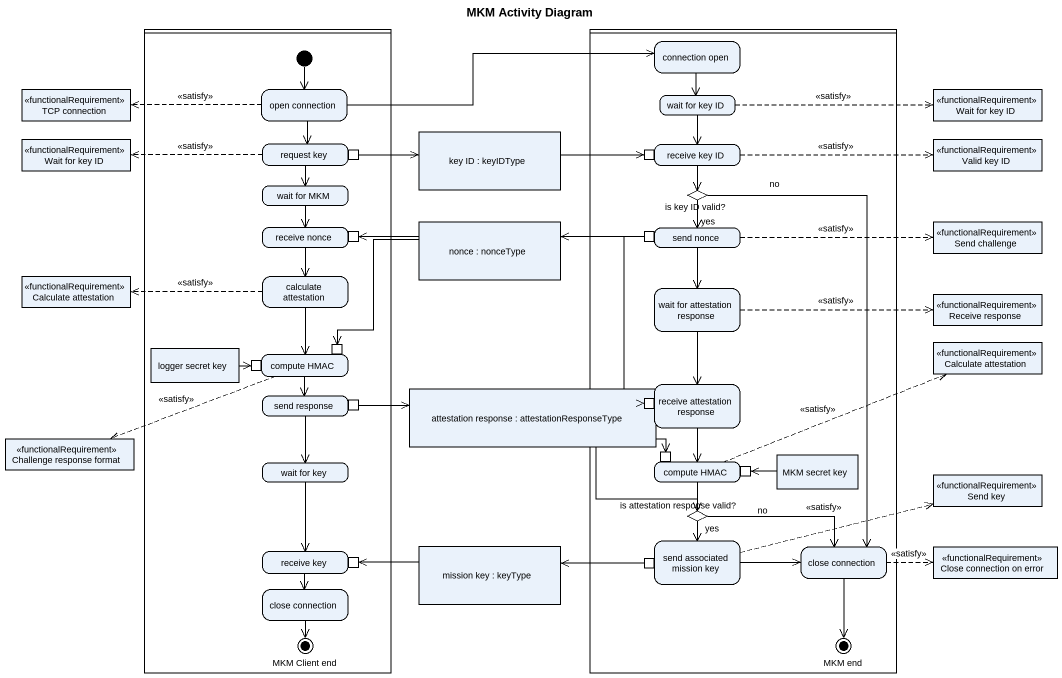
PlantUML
@startuml
title MKM Activity Diagram
hide empty description
state " " as lane1 <<partition>> {
  state "open connection" as open_connection
  state "request key" as request_key {
    state pin1 <<outputPin>>
  }
  state "wait for MKM" as wait_for_MKM
  state "receive nonce" as receive_nonce {
    state pin3 <<inputPin>>
  }
  state "calculate attestation" as calculate_attestation
  state "logger secret key" as logger_secret_key <<object>>
  state "compute HMAC" as compute_HMAC {
    state pin5 <<inputPin>>
    state pin6 <<inputPin>>
  }
  state "send response" as send_response {
    state pin7 <<outputPin>>
  }
  state "wait for key" as wait_for_key
  state "receive key" as receive_key {
    state pin11 <<inputPin>>
  }
  state "close connection" as close_connection_2
  state "MKM Client end" as MKM_Client_end <<end>>
  [*] --> open_connection
}
state " " as lane2 <<partition>> {
  state "connection open" as connection_open
  state "wait for key ID" as wait_for_key_ID
  state "receive key ID" as receive_key_ID {
    state pin2 <<inputPin>>
  }
  state "is key ID valid?" as is_key_ID_valid <<choice>>
  state "send nonce" as send_nonce {
    state pin4 <<outputPin>>
  }
  state "wait for attestation response" as wait_for_attestation
  state "receive attestation response" as receive_attestation_response {
    state pin8 <<inputPin>>
  }
  state "compute HMAC" as compute_HMAC_2 {
    state pin9 <<inputPin>>
    state pin10 <<inputPin>>
  }
  state "MKM secret key" as MKM_secret_key <<object>>
  state "send associated mission key" as send_associated_mission_key {
    state pin12 <<outputPin>>
  }
  state "is attestation response valid?" as is_attestation_response <<choice>>
  state "close connection" as close_connection
  state "MKM end" as MKM_end <<end>>
}
state "TCP connection" as TCP_connection <<functionalRequirement>>
state "Wait for key ID" as Wait_for_key_ID <<functionalRequirement>>
state "Wait for key ID" as Wait_for_key_ID_2 <<functionalRequirement>>
state "key ID : keyIDType" as key_ID <<object>>
state "Valid key ID" as Valid_key_ID <<functionalRequirement>>
state "nonce : nonceType" as nonce <<object>>
state "Send challenge" as Send_challenge <<functionalRequirement>>
state "Calculate attestation" as Calculate_attestation <<functionalRequirement>>
state "Receive response" as Receive_response <<functionalRequirement>>
state "Calculate attestation" as Calculate_attestation_2 <<functionalRequirement>>
state "attestation response : attestationResponseType" as attestation_response <<object>>
state "Challenge response format" as Challenge_response_format <<functionalRequirement>>
state "Send key" as Send_key <<functionalRequirement>>
state "mission key : keyType" as mission_key <<object>>
state "Close connection on error" as Close_connection_on_error <<functionalRequirement>>
connection_open --> wait_for_key_ID
open_connection -right-> connection_open
open_connection -left[dashed]-> TCP_connection : <<satisfy>>
open_connection --> request_key
wait_for_key_ID -right[dashed]-> Wait_for_key_ID : <<satisfy>>
wait_for_key_ID --> receive_key_ID
request_key -left[dashed]-> Wait_for_key_ID_2 : <<satisfy>>
request_key --> wait_for_MKM
pin1 -right-> key_ID
key_ID -right-> pin2
receive_key_ID -right[dashed]-> Valid_key_ID : <<satisfy>>
receive_key_ID --> is_key_ID_valid
wait_for_MKM --> receive_nonce
is_key_ID_valid --> send_nonce : yes
is_key_ID_valid --> close_connection : no
receive_nonce --> calculate_attestation
nonce -left-> pin3
nonce --> pin5
pin4 -left-> nonce
pin4 --> pin9
send_nonce -right[dashed]-> Send_challenge : <<satisfy>>
send_nonce --> wait_for_attestation
calculate_attestation -left[dashed]-> Calculate_attestation : <<satisfy>>
calculate_attestation --> compute_HMAC
wait_for_attestation -right[dashed]-> Receive_response : <<satisfy>>
wait_for_attestation --> receive_attestation_response
logger_secret_key -right-> pin6
compute_HMAC --> send_response
compute_HMAC -left[dashed]-> Challenge_response_format : <<satisfy>>
receive_attestation_response --> compute_HMAC_2
send_response --> wait_for_key
pin7 -right-> attestation_response
attestation_response -right-> pin8
attestation_response -right-> is_attestation_response
wait_for_key --> receive_key
compute_HMAC_2 -right[dashed]-> Calculate_attestation_2 : <<satisfy>>
compute_HMAC_2 --> is_attestation_response
MKM_secret_key -left-> pin10
send_associated_mission_key -right[dashed]-> Send_key : <<satisfy>>
send_associated_mission_key -right-> close_connection
is_attestation_response --> send_associated_mission_key : yes
is_attestation_response -right-> close_connection : no
receive_key --> close_connection_2
mission_key -left-> pin11
pin12 -left-> mission_key
close_connection -right[dashed]-> Close_connection_on_error : <<satisfy>>
close_connection --> MKM_end
close_connection_2 --> MKM_Client_end
@enduml
